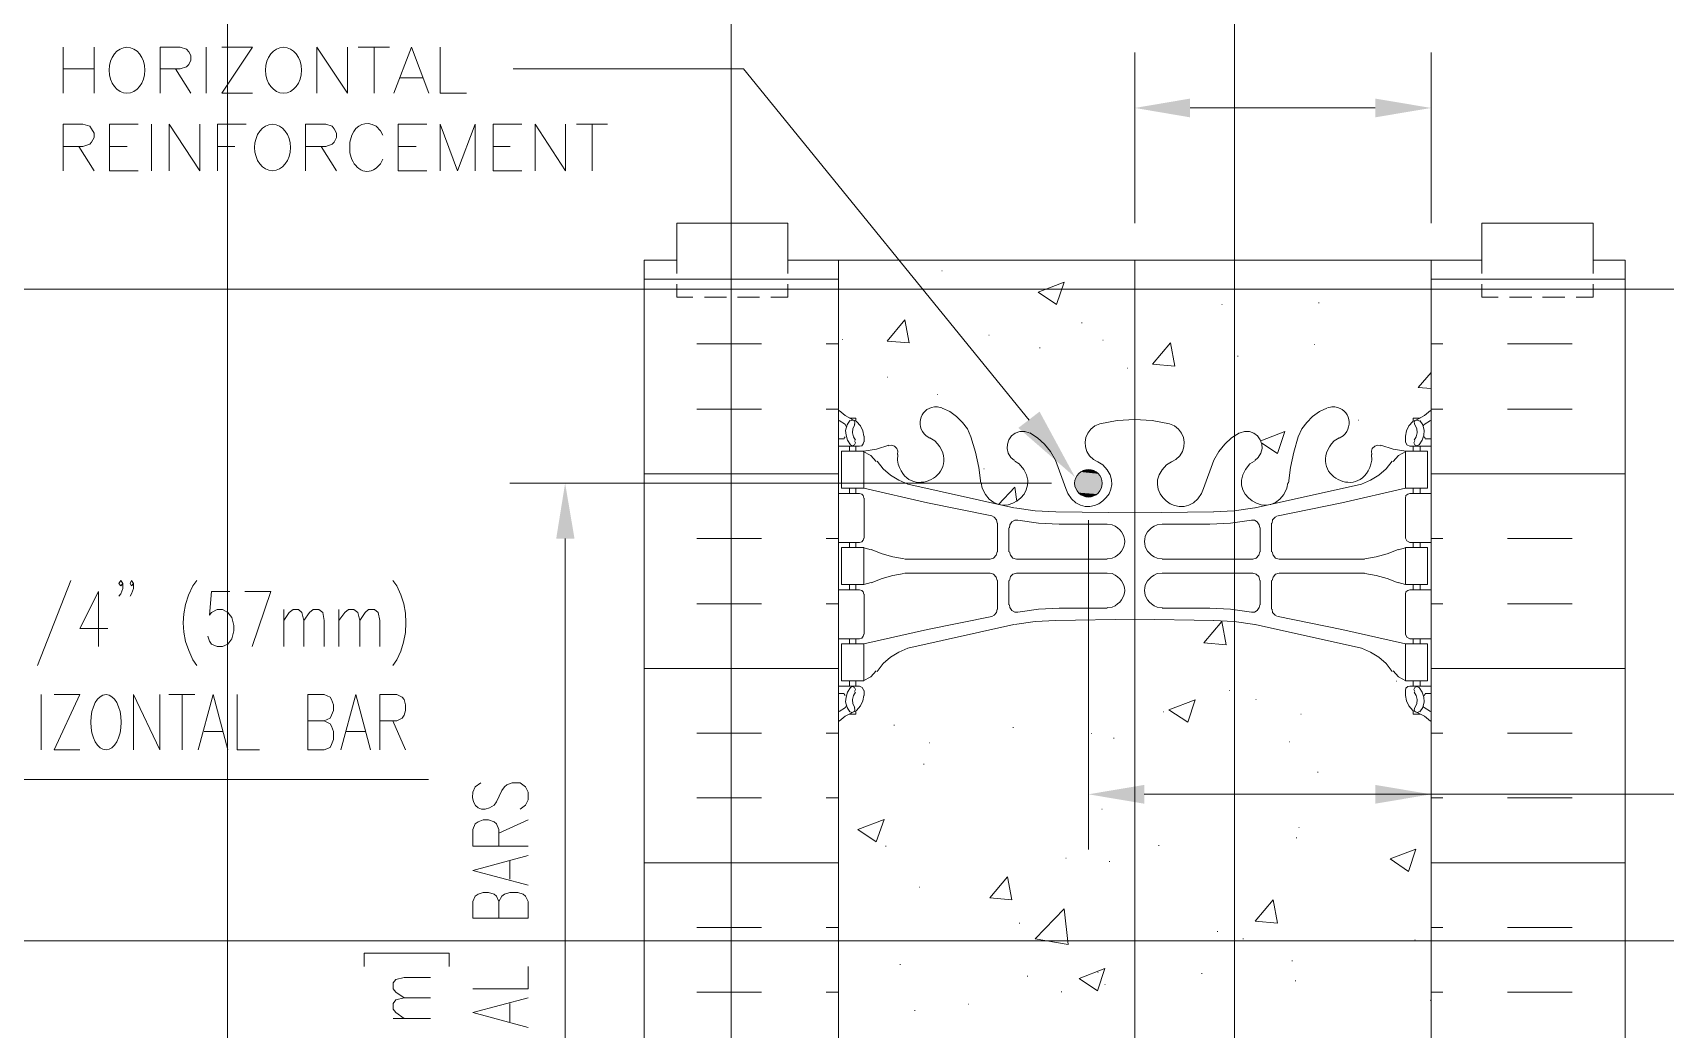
# Model space of a CAD drawing. Header units: millimetres. Extents: x 0 to 216, y 0 to 279.
# Drawn here: x 99.6 to 169.6, y 191.8 to 234.5 of the extents above; entities that cross this region are included whole.
import ezdxf

# ---------------------------------------------------------------- set-up
doc = ezdxf.new("R2010")
doc.units = ezdxf.units.MM
doc.layers.add('C00-00-00', color=7, linetype='Continuous')
doc.layers.add('C65-65-65', color=7, linetype='Continuous', true_color=0x656565)

msp = doc.modelspace()

# ---------------------------------------------------------------- hatches: boundary and pattern name
at = {"layer": 'C00-00-00'}
h = msp.add_hatch(color=256, dxfattribs=at)
h.dxf.hatch_style = 2
h.paths.add_polyline_path([(149.225, 231.690333), (149.225, 230.886), (146.854333, 231.288167)])
h = msp.add_hatch(color=256, dxfattribs=at)
h.dxf.hatch_style = 2
h.paths.add_polyline_path([(157.1625, 231.690333), (157.1625, 230.886), (159.554333, 231.288167)])
h = msp.add_hatch(color=256, dxfattribs=at)
h.dxf.hatch_style = 2
h.paths.add_polyline_path([(144.293167, 215.4555), (141.859, 217.572167), (142.769167, 218.270667)])
h = msp.add_hatch(color=256, dxfattribs=at)
h.dxf.hatch_style = 2
h.paths.add_polyline_path([(144.420167, 215.603667), (145.372667, 215.519), (144.356667, 215.519)])
h = msp.add_hatch(color=256, dxfattribs=at)
h.dxf.hatch_style = 2
h.paths.add_polyline_path([(144.504833, 215.688333), (145.309167, 215.603667), (144.420167, 215.603667)])
h = msp.add_hatch(color=256, dxfattribs=at)
h.dxf.hatch_style = 2
h.paths.add_polyline_path([(144.420167, 215.603667), (145.309167, 215.603667), (145.372667, 215.519)])
h = msp.add_hatch(color=256, dxfattribs=at)
h.dxf.hatch_style = 2
h.paths.add_polyline_path([(144.5895, 215.730667), (145.2245, 215.688333), (144.504833, 215.688333)])
h = msp.add_hatch(color=256, dxfattribs=at)
h.dxf.hatch_style = 2
h.paths.add_polyline_path([(144.504833, 215.688333), (145.2245, 215.688333), (145.309167, 215.603667)])
h = msp.add_hatch(color=256, dxfattribs=at)
h.dxf.hatch_style = 2
h.paths.add_polyline_path([(144.695333, 215.773), (145.139833, 215.730667), (144.5895, 215.730667)])
h = msp.add_hatch(color=256, dxfattribs=at)
h.dxf.hatch_style = 2
h.paths.add_polyline_path([(144.5895, 215.730667), (145.139833, 215.730667), (145.2245, 215.688333)])
h = msp.add_hatch(color=256, dxfattribs=at)
h.dxf.hatch_style = 2
h.paths.add_polyline_path([(144.801167, 215.794167), (145.034, 215.773), (144.695333, 215.773)])
h = msp.add_hatch(color=256, dxfattribs=at)
h.dxf.hatch_style = 2
h.paths.add_polyline_path([(144.695333, 215.773), (145.034, 215.773), (145.139833, 215.730667)])
h = msp.add_hatch(color=256, dxfattribs=at)
h.dxf.hatch_style = 2
h.paths.add_polyline_path([(144.801167, 215.794167), (144.928167, 215.794167), (145.034, 215.773)])
h = msp.add_hatch(color=256, dxfattribs=at)
h.dxf.hatch_style = 2
h.paths.add_polyline_path([(122.047, 212.830833), (122.830167, 212.830833), (122.428, 215.2015)])
h = msp.add_hatch(color=256, dxfattribs=at)
h.dxf.hatch_style = 2
h.paths.add_polyline_path([(144.314333, 215.413167), (145.457333, 215.307333), (144.272, 215.307333)])
h = msp.add_hatch(color=256, dxfattribs=at)
h.dxf.hatch_style = 2
h.paths.add_polyline_path([(144.272, 215.307333), (145.457333, 215.2015), (144.272, 215.2015)])
h = msp.add_hatch(color=256, dxfattribs=at)
h.dxf.hatch_style = 2
h.paths.add_polyline_path([(144.272, 215.307333), (145.457333, 215.307333), (145.457333, 215.2015)])
h = msp.add_hatch(color=256, dxfattribs=at)
h.dxf.hatch_style = 2
h.paths.add_polyline_path([(144.272, 215.2015), (145.457333, 215.095667), (144.272, 215.095667)])
h = msp.add_hatch(color=256, dxfattribs=at)
h.dxf.hatch_style = 2
h.paths.add_polyline_path([(144.272, 215.2015), (145.457333, 215.2015), (145.457333, 215.095667)])
h = msp.add_hatch(color=256, dxfattribs=at)
h.dxf.hatch_style = 2
h.paths.add_polyline_path([(144.272, 215.095667), (145.415, 214.989833), (144.314333, 214.989833)])
h = msp.add_hatch(color=256, dxfattribs=at)
h.dxf.hatch_style = 2
h.paths.add_polyline_path([(144.272, 215.095667), (145.457333, 215.095667), (145.415, 214.989833)])
h = msp.add_hatch(color=256, dxfattribs=at)
h.dxf.hatch_style = 2
h.paths.add_polyline_path([(144.356667, 215.519), (145.415, 215.413167), (144.314333, 215.413167)])
h = msp.add_hatch(color=256, dxfattribs=at)
h.dxf.hatch_style = 2
h.paths.add_polyline_path([(144.314333, 215.413167), (145.415, 215.413167), (145.457333, 215.307333)])
h = msp.add_hatch(color=256, dxfattribs=at)
h.dxf.hatch_style = 2
h.paths.add_polyline_path([(144.314333, 214.989833), (145.372667, 214.884), (144.356667, 214.884)])
h = msp.add_hatch(color=256, dxfattribs=at)
h.dxf.hatch_style = 2
h.paths.add_polyline_path([(144.314333, 214.989833), (145.415, 214.989833), (145.372667, 214.884)])
h = msp.add_hatch(color=256, dxfattribs=at)
h.dxf.hatch_style = 2
h.paths.add_polyline_path([(144.356667, 215.519), (145.372667, 215.519), (145.415, 215.413167)])
h = msp.add_hatch(color=256, dxfattribs=at)
h.dxf.hatch_style = 2
h.paths.add_polyline_path([(144.356667, 214.884), (145.309167, 214.799333), (144.420167, 214.799333)])
h = msp.add_hatch(color=256, dxfattribs=at)
h.dxf.hatch_style = 2
h.paths.add_polyline_path([(144.356667, 214.884), (145.372667, 214.884), (145.309167, 214.799333)])
h = msp.add_hatch(color=256, dxfattribs=at)
h.dxf.hatch_style = 2
h.paths.add_polyline_path([(144.420167, 214.799333), (145.2245, 214.735833), (144.504833, 214.735833)])
h = msp.add_hatch(color=256, dxfattribs=at)
h.dxf.hatch_style = 2
h.paths.add_polyline_path([(144.420167, 214.799333), (145.309167, 214.799333), (145.2245, 214.735833)])
h = msp.add_hatch(color=256, dxfattribs=at)
h.dxf.hatch_style = 2
h.paths.add_polyline_path([(144.504833, 214.735833), (145.139833, 214.672333), (144.5895, 214.672333)])
h = msp.add_hatch(color=256, dxfattribs=at)
h.dxf.hatch_style = 2
h.paths.add_polyline_path([(144.504833, 214.735833), (145.2245, 214.735833), (145.139833, 214.672333)])
h = msp.add_hatch(color=256, dxfattribs=at)
h.dxf.hatch_style = 2
h.paths.add_polyline_path([(144.5895, 214.672333), (145.034, 214.63), (144.695333, 214.63)])
h = msp.add_hatch(color=256, dxfattribs=at)
h.dxf.hatch_style = 2
h.paths.add_polyline_path([(144.5895, 214.672333), (145.139833, 214.672333), (145.034, 214.63)])
h = msp.add_hatch(color=256, dxfattribs=at)
h.dxf.hatch_style = 2
h.paths.add_polyline_path([(144.695333, 214.63), (144.928167, 214.608833), (144.801167, 214.608833)])
h = msp.add_hatch(color=256, dxfattribs=at)
h.dxf.hatch_style = 2
h.paths.add_polyline_path([(144.695333, 214.63), (145.034, 214.63), (144.928167, 214.608833)])
h = msp.add_hatch(color=256, dxfattribs=at)
h.dxf.hatch_style = 2
h.paths.add_polyline_path([(147.2565, 202.268667), (147.2565, 201.464333), (144.864667, 201.8665)])
h = msp.add_hatch(color=256, dxfattribs=at)
h.dxf.hatch_style = 2
h.paths.add_polyline_path([(157.1625, 202.268667), (157.1625, 201.464333), (159.554333, 201.8665)])

# ---------------------------------------------------------------- linework, layer by layer
at = {"layer": 'C00-00-00', "lineweight": 0}
for points in [[(107.95, 0), (107.95, 279.4)], [(129.54, 0), (129.54, 279.4)], [(151.13, 0), (151.13, 279.4)], [(100.9015, 233.891667), (100.9015, 231.923167)], [(102.235, 233.891667), (102.235, 231.923167)], [(105.071333, 231.923167), (105.071333, 233.891667), (105.918, 233.891667), (106.193167, 233.807), (106.299, 233.701167), (106.383667, 233.531833), (106.383667, 233.341333), (106.299, 233.150833), (106.193167, 233.045), (105.918, 232.960333), (105.071333, 232.960333)], [(107.039833, 233.891667), (107.039833, 231.923167)], [(107.717167, 231.923167), (109.0295, 233.891667), (107.717167, 233.891667)], [(111.781167, 231.923167), (111.781167, 233.891667), (113.0935, 231.923167), (113.0935, 233.891667)], [(113.559167, 233.891667), (114.892667, 233.891667)], [(114.2365, 233.891667), (114.2365, 231.923167)], [(115.083167, 231.923167), (115.845167, 233.891667), (116.586, 231.923167)], [(117.072833, 233.891667), (117.072833, 231.923167), (118.194667, 231.923167)], [(146.854333, 226.356333), (146.854333, 233.658833)], [(159.554333, 226.356333), (159.554333, 233.658833)], [(100.9015, 232.960333), (102.235, 232.960333)], [(105.7275, 232.960333), (106.383667, 231.923167)], [(115.358333, 232.579333), (116.310833, 232.579333)], [(130.069167, 232.960333), (120.2055, 232.960333)], [(142.324667, 217.910833), (130.069167, 232.960333)], [(107.717167, 231.923167), (109.0295, 231.923167)], [(149.225, 231.288167), (157.1625, 231.288167)], [(100.9015, 228.6), (100.9015, 230.589667), (101.748167, 230.589667), (102.0445, 230.505), (102.129167, 230.399167), (102.235, 230.208667), (102.235, 230.018167), (102.129167, 229.827667), (102.0445, 229.743), (101.748167, 229.637167), (100.9015, 229.637167)], [(102.891167, 228.6), (102.891167, 230.589667), (104.118833, 230.589667)], [(104.690333, 230.589667), (104.690333, 228.6)], [(105.452333, 228.6), (105.452333, 230.589667), (106.764667, 228.6), (106.764667, 230.589667)], [(107.526667, 228.6), (107.526667, 230.589667), (108.754333, 230.589667)], [(111.294333, 228.6), (111.294333, 230.589667), (112.162167, 230.589667), (112.437333, 230.505), (112.522, 230.399167), (112.627833, 230.208667), (112.627833, 230.018167), (112.522, 229.827667), (112.437333, 229.743), (112.162167, 229.637167), (111.294333, 229.637167)], [(114.6175, 230.124), (114.511667, 230.3145), (114.321167, 230.505), (114.157518, 230.579077), (113.99907, 230.615083), (113.848079, 230.614668), (113.706804, 230.57948), (113.577501, 230.51117), (113.462428, 230.411387), (113.363842, 230.281781), (113.284, 230.124), (113.199333, 229.827667), (113.199333, 229.362), (113.221056, 229.263761), (113.251386, 229.166684), (113.289863, 229.072156), (113.336024, 228.981562), (113.389407, 228.896289), (113.449551, 228.817723), (113.515993, 228.747249), (113.588271, 228.686254), (113.665923, 228.636123), (113.748488, 228.598243), (113.835504, 228.573999), (113.926508, 228.564777), (114.021038, 228.571964), (114.118632, 228.596945), (114.218829, 228.641106), (114.321167, 228.705833), (114.511667, 228.896333), (114.6175, 229.086833)], [(115.273667, 228.6), (115.273667, 230.589667), (116.501333, 230.589667)], [(117.072833, 228.6), (117.072833, 230.589667), (117.813667, 228.6), (118.575667, 230.589667), (118.575667, 228.6)], [(119.337667, 228.6), (119.337667, 230.589667), (120.565333, 230.589667)], [(121.136833, 228.6), (121.136833, 230.589667), (122.449167, 228.6), (122.449167, 230.589667)], [(122.914833, 230.589667), (124.248333, 230.589667)], [(123.592167, 230.589667), (123.592167, 228.6)], [(101.578833, 229.637167), (102.235, 228.6)], [(102.891167, 229.637167), (103.653167, 229.637167)], [(107.526667, 229.637167), (108.2675, 229.637167)], [(111.971667, 229.637167), (112.627833, 228.6)], [(115.273667, 229.637167), (116.035667, 229.637167)], [(119.337667, 229.637167), (120.0785, 229.637167)], [(102.891167, 228.6), (104.118833, 228.6)], [(115.273667, 228.6), (116.501333, 228.6)], [(119.337667, 228.6), (120.565333, 228.6)], [(125.814667, 167.618833), (125.814667, 224.768833), (127.211667, 224.768833), (127.211667, 226.356333), (131.974167, 226.356333), (131.974167, 224.768833), (134.154333, 224.768833)], [(167.872833, 167.618833), (167.872833, 224.768833), (166.497, 224.768833), (166.497, 226.356333), (161.7345, 226.356333), (161.7345, 224.768833), (159.554333, 224.768833)], [(127.211667, 224.768833), (127.211667, 224.197333)], [(131.974167, 224.197333), (131.974167, 224.768833)], [(134.154333, 224.768833), (134.154333, 167.618833)], [(146.854333, 224.768833), (146.854333, 110.532333)], [(159.554333, 167.618833), (159.554333, 224.768833)], [(161.7345, 224.197333), (161.7345, 224.768833)], [(166.497, 224.768833), (166.497, 224.197333)], [(215.9, 223.52), (0, 223.52)], [(127.211667, 223.731667), (127.211667, 223.181333), (127.910167, 223.181333)], [(131.2545, 223.181333), (131.974167, 223.181333), (131.974167, 223.731667)], [(162.433, 223.181333), (161.7345, 223.181333), (161.7345, 223.731667)], [(166.497, 223.731667), (166.497, 223.181333), (165.777333, 223.181333)], [(128.397, 223.181333), (129.3495, 223.181333)], [(129.815167, 223.181333), (130.767667, 223.181333)], [(163.872333, 223.181333), (162.919833, 223.181333)], [(165.2905, 223.181333), (164.338, 223.181333)], [(138.578167, 218.44), (138.387667, 218.482333), (138.25947, 218.475072), (138.142038, 218.450565), (138.035857, 218.410486), (137.941414, 218.356507), (137.859195, 218.290302), (137.789688, 218.213544), (137.733378, 218.127904), (137.690754, 218.035055), (137.662302, 217.936671), (137.648508, 217.834425), (137.649859, 217.729988), (137.666842, 217.625034), (137.699945, 217.521235), (137.749653, 217.420265), (137.816453, 217.323796), (137.900833, 217.2335), (138.070167, 217.127667)], [(139.827, 217.191167), (139.678833, 217.529833), (139.467167, 217.805), (139.213167, 218.059), (138.916833, 218.270667), (138.599333, 218.418833)], [(155.088167, 218.418833), (154.770667, 218.270667), (154.474333, 218.059), (154.220333, 217.805), (154.008667, 217.529833), (153.8605, 217.191167)], [(155.617333, 217.127667), (155.786667, 217.2335), (155.871047, 217.323796), (155.937847, 217.420265), (155.987555, 217.521235), (156.020658, 217.625034), (156.037641, 217.729988), (156.038992, 217.834425), (156.025198, 217.936671), (155.996746, 218.035055), (155.954122, 218.127904), (155.897812, 218.213544), (155.828305, 218.290302), (155.746086, 218.356507), (155.651643, 218.410486), (155.545462, 218.450565), (155.42803, 218.475072), (155.299833, 218.482333), (155.109333, 218.44)], [(134.1755, 218.313), (134.4295, 218.101333), (134.725833, 217.953167)], [(134.1755, 217.889667), (134.450667, 217.720333)], [(134.471833, 217.635667), (134.4295, 217.720333)], [(134.641167, 217.889667), (134.514167, 217.699167), (134.450667, 217.466333), (134.471833, 217.254667), (134.535333, 217.043), (134.662333, 216.8525)], [(134.62, 217.9955), (134.895167, 217.9955), (134.895167, 217.8685)], [(134.831667, 217.699167), (134.852833, 217.805), (134.8105, 217.889667), (134.725833, 217.910833), (134.62, 217.8685)], [(135.233833, 217.212333), (135.1915, 217.445167), (135.085667, 217.656833), (134.916333, 217.847333), (134.704667, 217.953167)], [(134.852833, 217.699167), (134.768167, 217.551), (134.747, 217.3605), (134.789333, 217.191167), (134.874, 217.043)], [(145.3515, 217.7415), (145.139833, 217.656833), (144.965903, 217.519761), (144.837018, 217.352414), (144.754368, 217.163809), (144.719146, 216.962964), (144.73254, 216.758893), (144.795743, 216.560615), (144.909943, 216.377145), (145.076333, 216.2175), (145.266833, 216.111667)], [(146.854333, 217.932), (146.092333, 217.889667), (145.3515, 217.7415)], [(148.420667, 216.111667), (148.611167, 216.2175), (148.777557, 216.377145), (148.891757, 216.560615), (148.95496, 216.758893), (148.968354, 216.962964), (148.933132, 217.163809), (148.850482, 217.352414), (148.721597, 217.519761), (148.547667, 217.656833), (148.336, 217.7415), (147.595167, 217.889667), (146.833167, 217.932)], [(158.982833, 217.953167), (158.771167, 217.847333), (158.601833, 217.656833), (158.496, 217.445167), (158.453667, 217.212333)], [(159.088667, 217.9955), (158.792333, 217.9955), (158.792333, 217.8685)], [(159.0675, 217.8685), (158.961667, 217.910833), (158.877, 217.889667), (158.834667, 217.805), (158.855833, 217.699167)], [(158.834667, 217.043), (158.919333, 217.191167), (158.961667, 217.3605), (158.9405, 217.551), (158.855833, 217.699167)], [(158.982833, 217.953167), (159.279167, 218.101333), (159.533167, 218.313)], [(159.046333, 216.8525), (159.173333, 217.043), (159.236833, 217.254667), (159.258, 217.466333), (159.1945, 217.699167), (159.0675, 217.889667)], [(159.258, 217.720333), (159.215667, 217.635667)], [(159.258, 217.720333), (159.533167, 217.889667)], [(134.154333, 217.1065), (134.387167, 217.1065)], [(134.387167, 217.127667), (134.4295, 217.191167)], [(134.662333, 216.8525), (134.747, 216.810167), (134.831667, 216.8525), (134.874, 216.937167), (134.831667, 217.021833)], [(135.255, 217.212333), (135.255, 216.9795)], [(136.694333, 216.429167), (136.673167, 216.196333), (136.713706, 216.025039), (136.766174, 215.87238), (136.829442, 215.737765), (136.902379, 215.620602), (136.983854, 215.520299), (137.072739, 215.436263), (137.167903, 215.367902), (137.268215, 215.314626), (137.372545, 215.275841), (137.479763, 215.250956), (137.58874, 215.239378), (137.698344, 215.240516), (137.807447, 215.253777), (137.914916, 215.27857), (138.019623, 215.314302), (138.120437, 215.360382), (138.216229, 215.416218), (138.305867, 215.481217), (138.388222, 215.554787), (138.462163, 215.636337), (138.526561, 215.725274), (138.580285, 215.821006), (138.622206, 215.922942), (138.651192, 216.030489), (138.666113, 216.143056), (138.665841, 216.26005), (138.649244, 216.380879), (138.615192, 216.504951), (138.562555, 216.631675), (138.490203, 216.760458), (138.397006, 216.890708), (138.281833, 217.021833), (138.070167, 217.148833)], [(140.250333, 215.2015), (140.165667, 215.878833), (140.0175, 216.535), (139.827, 217.191167)], [(142.324667, 217.3605), (142.134167, 217.424), (141.916301, 217.417917), (141.726196, 217.347883), (141.570511, 217.22671), (141.455907, 217.067209), (141.389044, 216.882193), (141.376582, 216.684473), (141.42518, 216.48686), (141.5415, 216.302167), (141.689667, 216.175167)], [(143.4465, 216.196333), (143.234833, 216.556167), (142.980833, 216.873667), (142.6845, 217.148833), (142.345833, 217.3605)], [(151.341667, 217.3605), (151.003, 217.148833), (150.706667, 216.873667), (150.452667, 216.556167), (150.241, 216.196333)], [(151.997833, 216.175167), (152.146, 216.302167), (152.26232, 216.48686), (152.310918, 216.684473), (152.298456, 216.882193), (152.231593, 217.067209), (152.116989, 217.22671), (151.961304, 217.347883), (151.771199, 217.417917), (151.553333, 217.424), (151.362833, 217.3605)], [(153.8605, 217.191167), (153.67, 216.535), (153.521833, 215.878833), (153.437167, 215.2015)], [(155.617333, 217.148833), (155.405667, 217.021833), (155.290494, 216.890708), (155.197297, 216.760458), (155.124945, 216.631675), (155.072308, 216.504951), (155.038256, 216.380879), (155.021659, 216.26005), (155.021387, 216.143056), (155.036308, 216.030489), (155.065294, 215.922942), (155.107215, 215.821006), (155.160939, 215.725274), (155.225337, 215.636337), (155.299278, 215.554787), (155.381633, 215.481217), (155.471271, 215.416218), (155.567063, 215.360382), (155.667877, 215.314302), (155.772584, 215.27857), (155.880053, 215.253777), (155.989156, 215.240516), (156.09876, 215.239378), (156.207737, 215.250956), (156.314955, 215.275841), (156.419285, 215.314626), (156.519597, 215.367902), (156.614761, 215.436263), (156.703646, 215.520299), (156.785121, 215.620602), (156.858058, 215.737765), (156.921326, 215.87238), (156.973794, 216.025039), (157.014333, 216.196333), (156.993167, 216.429167)], [(158.453667, 217.212333), (158.453667, 216.9795)], [(158.855833, 217.021833), (158.8135, 216.937167), (158.855833, 216.8525), (158.9405, 216.810167), (159.025167, 216.8525)], [(159.258, 217.191167), (159.300333, 217.127667)], [(159.554333, 217.1065), (159.300333, 217.1065)], [(134.154333, 216.789), (135.043333, 216.789)], [(134.62, 216.789), (134.62, 216.577333)], [(134.895167, 216.789), (134.895167, 216.577333)], [(135.043333, 216.789), (135.149167, 216.810167), (135.212667, 216.894833), (135.233833, 216.9795)], [(135.763, 216.132833), (135.530167, 216.386833), (135.212667, 216.556167)], [(135.233833, 216.577333), (135.784167, 216.662), (136.313333, 216.831333)], [(136.673167, 216.429167), (136.694333, 216.577333), (136.652, 216.683167), (136.546167, 216.789), (136.419167, 216.831333), (136.292167, 216.810167)], [(157.395333, 216.810167), (157.268333, 216.831333), (157.141333, 216.789), (157.0355, 216.683167), (156.993167, 216.577333), (157.014333, 216.429167)], [(157.395333, 216.831333), (157.9245, 216.662), (158.474833, 216.577333)], [(158.474833, 216.556167), (158.157333, 216.386833), (157.9245, 216.132833)], [(158.453667, 216.9795), (158.517167, 216.8525), (158.644167, 216.789)], [(159.554333, 216.789), (158.644167, 216.789)], [(158.792333, 216.789), (158.792333, 216.577333)], [(159.088667, 216.789), (159.088667, 216.577333)], [(135.805333, 216.154), (136.059333, 215.815333), (136.376833, 215.540167), (136.736667, 215.3285), (137.117667, 215.159167)], [(140.2715, 215.222667), (140.313833, 214.989833), (140.450189, 214.721239), (140.615148, 214.519245), (140.80152, 214.379107), (141.002114, 214.296079), (141.20974, 214.265416), (141.417208, 214.282373), (141.617327, 214.342203), (141.802908, 214.440161), (141.96676, 214.571503), (142.101693, 214.731482), (142.200517, 214.915353), (142.25604, 215.118371), (142.261074, 215.33579), (142.208428, 215.562865), (142.090911, 215.79485), (141.901333, 216.027), (141.710833, 216.154)], [(143.891, 214.968667), (143.4465, 216.196333)], [(143.891, 214.968667), (143.975667, 214.757), (144.140163, 214.526818), (144.323726, 214.361258), (144.520254, 214.255241), (144.723644, 214.20369), (144.927795, 214.201525), (145.126604, 214.243667), (145.313971, 214.325038), (145.483792, 214.440558), (145.629966, 214.58515), (145.746391, 214.753734), (145.826965, 214.941232), (145.865585, 215.142564), (145.856151, 215.352653), (145.79256, 215.566418), (145.668711, 215.778783), (145.4785, 215.984667), (145.266833, 216.111667)], [(148.420667, 216.111667), (148.209, 215.984667), (148.018789, 215.778783), (147.89494, 215.566418), (147.831349, 215.352653), (147.821915, 215.142564), (147.860535, 214.941232), (147.941109, 214.753734), (148.057534, 214.58515), (148.203708, 214.440558), (148.373529, 214.325038), (148.560896, 214.243667), (148.759705, 214.201525), (148.963856, 214.20369), (149.167246, 214.255241), (149.363774, 214.361258), (149.547337, 214.526818), (149.711833, 214.757), (149.7965, 214.968667)], [(149.7965, 214.968667), (150.241, 216.196333)], [(151.976667, 216.154), (151.786167, 216.027), (151.596589, 215.79485), (151.479072, 215.562865), (151.426426, 215.33579), (151.43146, 215.118371), (151.486983, 214.915353), (151.585807, 214.731482), (151.72074, 214.571503), (151.884592, 214.440161), (152.070173, 214.342203), (152.270292, 214.282373), (152.47776, 214.265416), (152.685386, 214.296079), (152.88598, 214.379107), (153.072352, 214.519245), (153.237311, 214.721239), (153.373667, 214.989833), (153.416, 215.222667)], [(156.569833, 215.159167), (156.950833, 215.3285), (157.310667, 215.540167), (157.628167, 215.815333), (157.882167, 216.154)], [(143.277167, 215.2015), (120.057333, 215.2015)], [(134.62, 214.989833), (134.62, 214.757)], [(134.895167, 214.989833), (134.895167, 214.757)], [(135.233833, 214.989833), (137.964333, 214.354833), (140.716, 213.8045)], [(137.117667, 215.159167), (141.6685, 214.143167)], [(156.569833, 215.159167), (152.019, 214.143167)], [(152.992667, 213.8045), (155.723167, 214.354833), (158.453667, 214.989833)], [(158.792333, 214.989833), (158.792333, 214.757)], [(159.088667, 214.989833), (159.088667, 214.757)], [(134.154333, 214.757), (135.043333, 214.757)], [(135.233833, 214.5665), (135.212667, 214.672333), (135.149167, 214.735833), (135.043333, 214.757)], [(135.255, 214.5665), (135.255, 212.852)], [(158.644167, 214.757), (158.5595, 214.735833), (158.474833, 214.672333), (158.453667, 214.5665)], [(158.453667, 214.5665), (158.453667, 212.852)], [(159.554333, 214.757), (158.644167, 214.757)], [(140.948833, 213.487), (140.927667, 213.635167), (140.821833, 213.741), (140.716, 213.8045)], [(141.837833, 213.614), (141.710833, 213.614), (141.583833, 213.5505), (141.499167, 213.4235), (141.478, 213.2965)], [(141.689667, 214.143167), (142.578667, 214.016167), (143.467667, 213.973833)], [(141.837833, 213.614), (142.726833, 213.487), (143.615833, 213.444667)], [(143.467667, 213.973833), (146.854333, 213.9315)], [(144.864667, 213.614), (144.864667, 199.495833)], [(150.241, 213.973833), (146.854333, 213.9315)], [(150.071667, 213.444667), (150.960667, 213.487), (151.849667, 213.614)], [(150.219833, 213.973833), (151.108833, 214.016167), (151.997833, 214.143167)], [(152.2095, 213.2965), (152.188333, 213.4235), (152.103667, 213.5505), (151.976667, 213.614), (151.849667, 213.614)], [(152.9715, 213.8045), (152.865667, 213.741), (152.759833, 213.635167), (152.738667, 213.487)], [(122.428, 212.830833), (122.428, 160.443333)], [(135.043333, 212.6615), (135.149167, 212.682667), (135.212667, 212.767333), (135.233833, 212.852)], [(140.97, 213.487), (140.97, 212.259333)], [(141.456833, 213.2965), (141.456833, 212.259333)], [(143.615833, 213.444667), (145.669, 213.444667)], [(145.669, 211.963), (145.880667, 211.984167), (146.007295, 212.047917), (146.117039, 212.122151), (146.209899, 212.20537), (146.285876, 212.296077), (146.344969, 212.392775), (146.387178, 212.493965), (146.412504, 212.59815), (146.420946, 212.703833), (146.412504, 212.809516), (146.387178, 212.913702), (146.344969, 213.014892), (146.285876, 213.111589), (146.209899, 213.202296), (146.117039, 213.285516), (146.007295, 213.359749), (145.880667, 213.4235), (145.669, 213.444667)], [(148.0185, 213.444667), (147.806833, 213.4235), (147.680205, 213.359749), (147.570461, 213.285516), (147.477601, 213.202296), (147.401624, 213.111589), (147.342531, 213.014892), (147.300322, 212.913702), (147.274996, 212.809516), (147.266554, 212.703833), (147.274996, 212.59815), (147.300322, 212.493965), (147.342531, 212.392775), (147.401624, 212.296077), (147.477601, 212.20537), (147.570461, 212.122151), (147.680205, 212.047917), (147.806833, 211.984167), (148.0185, 211.963)], [(150.071667, 213.444667), (148.0185, 213.444667)], [(152.230667, 213.2965), (152.230667, 212.259333)], [(152.7175, 213.487), (152.7175, 212.259333)], [(158.453667, 212.852), (158.517167, 212.725), (158.644167, 212.6615)], [(134.154333, 212.6615), (135.043333, 212.6615)], [(135.233833, 211.6455), (135.233833, 212.449833), (134.281333, 212.449833), (134.281333, 211.6455)], [(134.62, 212.6615), (134.62, 212.449833)], [(134.895167, 212.6615), (134.895167, 212.449833)], [(135.551333, 212.344), (135.233833, 212.428667)], [(135.551333, 212.365167), (136.017, 212.174667), (136.482667, 212.047667), (136.9695, 211.963)], [(140.6525, 211.941833), (140.800667, 211.984167), (140.9065, 212.111167), (140.948833, 212.259333)], [(141.478, 212.259333), (141.520333, 212.111167), (141.626167, 211.984167), (141.774333, 211.941833)], [(151.913167, 211.941833), (152.061333, 211.984167), (152.167167, 212.111167), (152.2095, 212.259333)], [(152.738667, 212.259333), (152.781, 212.111167), (152.886833, 211.984167), (153.035, 211.941833)], [(156.718, 211.963), (157.204833, 212.047667), (157.6705, 212.174667), (158.136167, 212.365167)], [(158.453667, 212.428667), (158.136167, 212.344)], [(158.453667, 211.6455), (158.453667, 212.449833), (159.406167, 212.449833), (159.406167, 211.6455)], [(159.554333, 212.6615), (158.644167, 212.6615)], [(158.792333, 212.6615), (158.792333, 212.449833)], [(159.088667, 212.6615), (159.088667, 212.449833)], [(135.233833, 211.6455), (135.233833, 210.862333), (134.281333, 210.862333), (134.281333, 211.6455)], [(136.990667, 211.941833), (140.6525, 211.941833)], [(141.774333, 211.941833), (145.669, 211.941833)], [(151.913167, 211.941833), (148.0185, 211.941833)], [(156.696833, 211.941833), (153.035, 211.941833)], [(158.453667, 211.6455), (158.453667, 210.862333), (159.406167, 210.862333), (159.406167, 211.6455)], [(101.240167, 211.031667), (99.800833, 207.391)], [(103.462667, 210.904667), (103.378, 210.798833), (103.293333, 210.904667), (103.378, 211.031667), (103.462667, 210.904667), (103.462667, 210.693), (103.378, 210.460167), (103.293333, 210.354333)], [(103.928333, 210.904667), (103.843667, 210.798833), (103.780167, 210.904667), (103.843667, 211.031667), (103.928333, 210.904667), (103.928333, 210.693), (103.843667, 210.460167), (103.780167, 210.354333)], [(106.637667, 211.031667), (106.468333, 210.798833), (106.285773, 210.398182), (106.156142, 210.000867), (106.079055, 209.605759), (106.054128, 209.21173), (106.080977, 208.817652), (106.159217, 208.422395), (106.288464, 208.024832), (106.468333, 207.623833), (106.637667, 207.391)], [(115.040833, 211.031667), (115.210167, 210.798833), (115.384552, 210.423981), (115.508418, 210.030384), (115.582113, 209.624269), (115.605983, 209.211862), (115.580377, 208.799389), (115.50564, 208.393076), (115.382121, 207.999149), (115.210167, 207.623833), (115.040833, 207.391)], [(134.62, 210.6295), (134.62, 210.862333)], [(134.895167, 210.6295), (134.895167, 210.862333)], [(135.233833, 210.862333), (135.551333, 210.947)], [(136.9695, 211.328), (136.482667, 211.243333), (136.017, 211.116333), (135.551333, 210.925833)], [(136.990667, 211.349167), (140.6525, 211.349167)], [(140.948833, 211.031667), (140.9065, 211.179833), (140.800667, 211.306833), (140.6525, 211.349167)], [(140.97, 209.804), (140.97, 211.031667)], [(141.456833, 209.9945), (141.456833, 211.031667)], [(141.774333, 211.349167), (141.626167, 211.306833), (141.520333, 211.201), (141.478, 211.031667)], [(141.774333, 211.349167), (145.669, 211.349167)], [(145.669, 209.8675), (145.880667, 209.888667), (146.007295, 209.952417), (146.117039, 210.026651), (146.209899, 210.10987), (146.285876, 210.200577), (146.344969, 210.297275), (146.387178, 210.398465), (146.412504, 210.50265), (146.420946, 210.608333), (146.412504, 210.714016), (146.387178, 210.818202), (146.344969, 210.919392), (146.285876, 211.016089), (146.209899, 211.106796), (146.117039, 211.190016), (146.007295, 211.264249), (145.880667, 211.328), (145.669, 211.349167)], [(148.0185, 211.349167), (147.806833, 211.328), (147.680205, 211.264249), (147.570461, 211.190016), (147.477601, 211.106796), (147.401624, 211.016089), (147.342531, 210.919392), (147.300322, 210.818202), (147.274996, 210.714016), (147.266554, 210.608333), (147.274996, 210.50265), (147.300322, 210.398465), (147.342531, 210.297275), (147.401624, 210.200577), (147.477601, 210.10987), (147.570461, 210.026651), (147.680205, 209.952417), (147.806833, 209.888667), (148.0185, 209.8675)], [(151.913167, 211.349167), (148.0185, 211.349167)], [(152.2095, 211.031667), (152.167167, 211.201), (152.061333, 211.306833), (151.913167, 211.349167)], [(152.230667, 209.9945), (152.230667, 211.031667)], [(152.7175, 209.804), (152.7175, 211.031667)], [(153.035, 211.349167), (152.886833, 211.306833), (152.781, 211.179833), (152.738667, 211.031667)], [(156.696833, 211.349167), (153.035, 211.349167)], [(158.136167, 210.925833), (157.6705, 211.116333), (157.204833, 211.243333), (156.718, 211.328)], [(158.136167, 210.947), (158.453667, 210.862333)], [(158.792333, 210.6295), (158.792333, 210.862333)], [(159.088667, 210.6295), (159.088667, 210.862333)], [(102.4255, 210.566), (101.621167, 208.9785), (102.827667, 208.9785)], [(102.4255, 210.566), (102.4255, 208.195333)], [(108.055833, 210.566), (107.272667, 210.566), (107.188, 209.55), (107.272667, 209.655833), (107.5055, 209.782833), (107.738333, 209.782833), (107.971167, 209.655833), (108.1405, 209.444167), (108.225167, 209.1055), (108.225167, 208.872667), (108.1405, 208.534), (107.971167, 208.301167), (107.738333, 208.195333), (107.5055, 208.195333), (107.272667, 208.301167), (107.188, 208.428167), (107.103333, 208.639833)], [(109.008333, 208.195333), (109.812667, 210.566), (108.690833, 210.566)], [(134.154333, 210.6295), (135.043333, 210.6295)], [(135.233833, 210.439), (135.212667, 210.544833), (135.149167, 210.608333), (135.043333, 210.6295)], [(135.255, 208.7245), (135.255, 210.439)], [(141.478, 209.9945), (141.499167, 209.8675), (141.583833, 209.7405), (141.710833, 209.677), (141.837833, 209.677)], [(151.849667, 209.677), (151.976667, 209.677), (152.103667, 209.7405), (152.188333, 209.8675), (152.2095, 209.9945)], [(158.644167, 210.6295), (158.5595, 210.608333), (158.474833, 210.544833), (158.453667, 210.439)], [(158.453667, 208.7245), (158.453667, 210.439)], [(159.554333, 210.6295), (158.644167, 210.6295)], [(110.363, 209.782833), (110.363, 208.195333)], [(110.363, 209.317167), (110.595833, 209.655833), (110.765167, 209.782833), (110.998, 209.782833), (111.146167, 209.655833), (111.230833, 209.317167), (111.230833, 208.195333)], [(111.230833, 209.317167), (111.463667, 209.655833), (111.633, 209.782833), (111.865833, 209.782833), (112.035167, 209.655833), (112.098667, 209.317167), (112.098667, 208.195333)], [(112.733667, 209.782833), (112.733667, 208.195333)], [(112.733667, 209.317167), (112.987667, 209.655833), (113.135833, 209.782833), (113.368667, 209.782833), (113.538, 209.655833), (113.622667, 209.317167), (113.622667, 208.195333)], [(113.622667, 209.317167), (113.8555, 209.655833), (114.003667, 209.782833), (114.257667, 209.782833), (114.405833, 209.655833), (114.4905, 209.317167), (114.4905, 208.195333)], [(140.716, 209.4865), (137.964333, 208.936167), (135.233833, 208.322333)], [(140.716, 209.4865), (140.821833, 209.55), (140.927667, 209.655833), (140.948833, 209.804)], [(143.467667, 209.317167), (142.578667, 209.274833), (141.689667, 209.147833)], [(143.615833, 209.846333), (142.726833, 209.804), (141.837833, 209.677)], [(143.467667, 209.317167), (146.854333, 209.380667)], [(143.615833, 209.846333), (145.669, 209.846333)], [(150.241, 209.317167), (146.854333, 209.380667)], [(150.071667, 209.846333), (148.0185, 209.846333)], [(151.849667, 209.677), (150.960667, 209.804), (150.071667, 209.846333)], [(151.997833, 209.147833), (151.108833, 209.274833), (150.219833, 209.317167)], [(152.738667, 209.804), (152.759833, 209.655833), (152.865667, 209.55), (152.9715, 209.4865)], [(158.453667, 208.322333), (155.723167, 208.936167), (152.992667, 209.4865)], [(135.043333, 208.534), (135.149167, 208.555167), (135.212667, 208.639833), (135.233833, 208.7245)], [(137.117667, 208.131833), (141.6685, 209.147833)], [(156.569833, 208.131833), (152.019, 209.147833)], [(158.453667, 208.7245), (158.517167, 208.5975), (158.644167, 208.534)], [(134.154333, 208.534), (135.043333, 208.534)], [(134.62, 208.322333), (134.62, 208.534)], [(134.895167, 208.322333), (134.895167, 208.534)], [(137.117667, 208.131833), (136.736667, 207.9625), (136.376833, 207.750833), (136.059333, 207.475667), (135.805333, 207.137)], [(157.882167, 207.137), (157.628167, 207.475667), (157.310667, 207.750833), (156.950833, 207.9625), (156.569833, 208.131833)], [(159.554333, 208.534), (158.644167, 208.534)], [(158.792333, 208.322333), (158.792333, 208.534)], [(159.088667, 208.322333), (159.088667, 208.534)], [(134.154333, 206.502), (135.043333, 206.502)], [(134.62, 206.502), (134.62, 206.734833)], [(134.895167, 206.502), (134.895167, 206.734833)], [(135.233833, 206.3115), (135.170333, 206.4385), (135.043333, 206.502)], [(135.212667, 206.734833), (135.530167, 206.904167), (135.763, 207.158167)], [(157.9245, 207.158167), (158.157333, 206.904167), (158.474833, 206.734833)], [(158.644167, 206.502), (158.5595, 206.480833), (158.474833, 206.417333), (158.453667, 206.3115)], [(159.554333, 206.502), (158.644167, 206.502)], [(158.792333, 206.502), (158.792333, 206.734833)], [(159.088667, 206.502), (159.088667, 206.734833)], [(99.970167, 206.142167), (99.970167, 203.7715)], [(100.5205, 203.7715), (101.621167, 206.142167), (100.5205, 206.142167)], [(103.928333, 203.7715), (103.928333, 206.142167), (105.050167, 203.7715), (105.050167, 206.142167)], [(105.431167, 206.142167), (106.553, 206.142167)], [(106.002667, 206.142167), (106.002667, 203.7715)], [(106.701167, 203.7715), (107.336167, 206.142167), (107.971167, 203.7715)], [(108.373333, 206.142167), (108.373333, 203.7715), (109.325833, 203.7715)], [(111.400167, 203.7715), (111.400167, 206.142167), (112.098667, 206.142167), (112.352667, 206.036333), (112.416167, 205.9305), (112.500833, 205.697667), (112.500833, 205.464833), (112.416167, 205.253167), (112.352667, 205.126167), (112.098667, 205.020333), (111.400167, 205.020333)], [(112.818333, 203.7715), (113.453333, 206.142167), (114.088333, 203.7715)], [(114.4905, 203.7715), (114.4905, 206.142167), (115.210167, 206.142167), (115.443, 206.036333), (115.527667, 205.9305), (115.591167, 205.697667), (115.591167, 205.464833), (115.527667, 205.253167), (115.443, 205.126167), (115.210167, 205.020333), (114.4905, 205.020333)], [(134.154333, 206.1845), (134.387167, 206.1845)], [(134.4295, 206.099833), (134.387167, 206.163333)], [(134.662333, 206.4385), (134.535333, 206.248), (134.471833, 206.036333), (134.450667, 205.824667), (134.514167, 205.591833), (134.641167, 205.401333)], [(134.831667, 206.269167), (134.874, 206.353833), (134.831667, 206.4385), (134.747, 206.480833), (134.662333, 206.4385)], [(134.704667, 205.359), (134.916333, 205.464833), (135.085667, 205.655333), (135.1915, 205.867), (135.233833, 206.099833)], [(134.874, 206.248), (134.789333, 206.099833), (134.747, 205.9305), (134.768167, 205.74), (134.852833, 205.591833)], [(135.255, 206.099833), (135.255, 206.3115)], [(158.453667, 206.099833), (158.453667, 206.3115)], [(158.453667, 206.099833), (158.496, 205.867), (158.601833, 205.655333), (158.771167, 205.464833), (158.982833, 205.359)], [(159.025167, 206.4385), (158.9405, 206.480833), (158.855833, 206.4385), (158.8135, 206.353833), (158.855833, 206.269167)], [(158.855833, 205.591833), (158.9405, 205.74), (158.961667, 205.9305), (158.919333, 206.099833), (158.834667, 206.248)], [(159.0675, 205.401333), (159.1945, 205.591833), (159.258, 205.824667), (159.236833, 206.036333), (159.173333, 206.248), (159.046333, 206.4385)], [(159.300333, 206.163333), (159.258, 206.099833)], [(159.554333, 206.1845), (159.300333, 206.1845)], [(134.450667, 205.591833), (134.1755, 205.4225)], [(134.725833, 205.359), (134.4295, 205.210833), (134.1755, 204.999167)], [(134.4295, 205.570667), (134.471833, 205.655333)], [(134.62, 205.4225), (134.725833, 205.380167), (134.8105, 205.401333), (134.852833, 205.486), (134.831667, 205.591833)], [(134.62, 205.2955), (134.895167, 205.2955), (134.895167, 205.443667)], [(159.088667, 205.2955), (158.792333, 205.2955), (158.792333, 205.443667)], [(158.855833, 205.591833), (158.834667, 205.486), (158.877, 205.401333), (158.961667, 205.380167), (159.0675, 205.4225)], [(159.533167, 204.999167), (159.279167, 205.210833), (158.982833, 205.359)], [(159.215667, 205.655333), (159.258, 205.570667)], [(159.533167, 205.4225), (159.258, 205.591833)], [(106.955167, 204.554667), (107.738333, 204.554667)], [(112.098667, 205.020333), (112.352667, 204.893333), (112.416167, 204.7875), (112.500833, 204.554667), (112.500833, 204.216), (112.416167, 204.004333), (112.352667, 203.877333), (112.098667, 203.7715), (111.400167, 203.7715)], [(113.051167, 204.554667), (113.8555, 204.554667)], [(115.040833, 205.020333), (115.591167, 203.7715)], [(100.5205, 203.7715), (101.621167, 203.7715)], [(80.391, 202.5015), (116.564833, 202.5015)], [(118.8085, 202.353333), (118.575667, 202.184), (118.469833, 201.951167), (118.459674, 201.72913), (118.498293, 201.540583), (118.579005, 201.390674), (118.695126, 201.284549), (118.839971, 201.227356), (119.006855, 201.22424), (119.189093, 201.280351), (119.38, 201.400833), (119.485833, 201.549), (119.718667, 202.035833), (119.8245, 202.184), (119.930333, 202.268667), (120.163167, 202.353333), (120.501833, 202.353333), (120.734667, 202.184), (120.8405, 201.951167), (120.8405, 201.633667), (120.734667, 201.400833), (120.501833, 201.2315)], [(197.463833, 201.8665), (147.2565, 201.8665)], [(120.8405, 199.644), (118.469833, 199.644), (118.469833, 200.363667), (118.575667, 200.5965), (118.702667, 200.681167), (118.914333, 200.765833), (119.147167, 200.765833), (119.38, 200.681167), (119.485833, 200.5965), (119.591667, 200.363667), (119.591667, 199.644)], [(119.591667, 200.194333), (120.8405, 200.765833)], [(120.8405, 197.971833), (118.469833, 198.606833), (120.8405, 199.241833)], [(120.057333, 198.225833), (120.057333, 199.009)], [(120.8405, 196.553667), (118.469833, 196.553667), (118.469833, 197.273333), (118.575667, 197.506167), (118.702667, 197.590833), (118.914333, 197.654333), (119.147167, 197.654333), (119.38, 197.590833), (119.485833, 197.506167), (119.591667, 197.273333), (119.591667, 196.553667)], [(119.591667, 197.273333), (119.718667, 197.506167), (119.8245, 197.590833), (120.057333, 197.654333), (120.396, 197.654333), (120.628833, 197.590833), (120.734667, 197.506167), (120.8405, 197.273333), (120.8405, 196.553667)], [(215.9, 195.58), (0, 195.58)], [(117.453833, 195.050833), (113.813167, 195.050833), (113.813167, 194.479333)], [(117.453833, 194.479333), (117.453833, 195.050833)], [(115.527667, 193.145833), (115.167833, 193.378667), (115.062, 193.526833), (115.062, 193.780833), (115.167833, 193.929), (115.527667, 194.013667), (116.6495, 194.013667)], [(118.469833, 193.526833), (120.8405, 193.526833), (120.8405, 194.479333)], [(115.527667, 192.256833), (115.167833, 192.510833), (115.062, 192.659), (115.062, 192.891833), (115.167833, 193.061167), (115.527667, 193.145833), (116.6495, 193.145833)], [(120.8405, 191.875833), (118.469833, 192.510833), (120.8405, 193.145833)], [(120.057333, 192.108667), (120.057333, 192.891833)], [(115.062, 192.256833), (116.6495, 192.256833)]]:
    msp.add_lwpolyline(points, dxfattribs=at)
for points in [[(134.281333, 214.989833), (135.233833, 214.989833), (135.233833, 216.577333), (134.281333, 216.577333)], [(159.406167, 214.989833), (158.453667, 214.989833), (158.453667, 216.577333), (159.406167, 216.577333)], [(134.281333, 208.322333), (135.233833, 208.322333), (135.233833, 206.734833), (134.281333, 206.734833)], [(159.406167, 208.322333), (158.453667, 208.322333), (158.453667, 206.734833), (159.406167, 206.734833)]]:
    msp.add_lwpolyline(points, close=True, dxfattribs=at)
msp.add_circle((144.864667, 215.199076), 0.591455, dxfattribs=at)
for centre, major_axis, ratio in [((103.644534, 232.907417), (0, 0.98425), 0.77947), ((110.354053, 232.907417), (0, 0.98425), 0.784359), ((109.886185, 229.594833), (0, 0.994833), 0.775437), ((102.744363, 204.956833), (0, 1.185333), 0.55032)]:
    msp.add_ellipse(centre, major_axis=major_axis, ratio=ratio, start_param=0, end_param=6.283185, dxfattribs=at)
at = {"layer": 'C65-65-65', "lineweight": 0}
for points in [[(159.554333, 224.768833), (134.154333, 224.768833)], [(138.578167, 224.303167), (138.599333, 224.303167)], [(125.814667, 223.943333), (134.154333, 223.943333)], [(142.705667, 223.393), (143.8275, 223.816333)], [(142.705667, 223.393), (143.488833, 222.863833)], [(143.488833, 222.863833), (143.8275, 223.816333)], [(167.872833, 223.943333), (159.554333, 223.943333)], [(150.579667, 222.863833), (150.600833, 222.863833)], [(154.728333, 222.927333), (154.7495, 222.927333)], [(136.228667, 221.2975), (136.990667, 222.207667)], [(137.181167, 221.212833), (136.990667, 222.207667)], [(144.568333, 222.080667), (144.5895, 222.080667)], [(134.3025, 221.361), (134.323667, 221.361)], [(136.228667, 221.2975), (137.181167, 221.212833)], [(140.589, 221.5515), (140.610167, 221.5515)], [(145.4785, 221.339833), (145.499667, 221.339833)], [(147.616333, 220.302667), (148.378333, 221.212833)], [(148.568833, 220.218), (148.378333, 221.212833)], [(128.0795, 221.1705), (130.852333, 221.1705)], [(133.625167, 221.1705), (134.154333, 221.1705)], [(142.769167, 221.001167), (142.790333, 221.001167)], [(151.257, 220.641333), (151.278167, 220.641333)], [(154.537833, 221.149333), (154.559, 221.149333)], [(160.062333, 221.1705), (159.554333, 221.1705)], [(165.608, 221.1705), (162.835167, 221.1705)], [(146.536833, 220.133333), (146.558, 220.133333)], [(147.616333, 220.302667), (148.568833, 220.218)], [(159.004, 219.307833), (159.554333, 219.942833)], [(136.228667, 219.752333), (136.249833, 219.752333)], [(159.004, 219.307833), (159.554333, 219.2655)], [(138.387667, 219.0115), (138.408833, 219.0115)], [(128.0795, 218.3765), (130.852333, 218.3765)], [(133.625167, 218.3765), (134.154333, 218.3765)], [(156.421667, 217.910833), (156.442833, 217.910833)], [(160.062333, 218.3765), (159.554333, 218.3765)], [(165.608, 218.3765), (162.835167, 218.3765)], [(152.251833, 217.021833), (153.289, 217.424)], [(152.9715, 216.4715), (153.289, 217.424)], [(152.294167, 216.916), (152.9715, 216.4715)], [(125.814667, 215.603667), (134.154333, 215.603667)], [(140.377333, 215.815333), (140.3985, 215.815333)], [(167.872833, 215.603667), (159.554333, 215.603667)], [(141.012333, 214.291333), (141.710833, 215.032167)], [(141.7955, 214.418333), (141.710833, 215.032167)], [(128.0795, 212.830833), (130.852333, 212.830833)], [(133.625167, 212.830833), (134.154333, 212.830833)], [(160.062333, 212.830833), (159.554333, 212.830833)], [(165.608, 212.830833), (162.835167, 212.830833)], [(128.0795, 210.036833), (130.852333, 210.036833)], [(133.625167, 210.036833), (134.154333, 210.036833)], [(160.062333, 210.036833), (159.554333, 210.036833)], [(165.608, 210.036833), (162.835167, 210.036833)], [(149.817667, 208.364667), (150.579667, 209.274833)], [(150.770167, 208.28), (150.579667, 209.274833)], [(149.817667, 208.364667), (150.770167, 208.28)], [(125.814667, 207.264), (134.154333, 207.264)], [(167.872833, 207.264), (159.554333, 207.264)], [(158.0515, 206.713667), (158.072667, 206.713667)], [(148.314833, 205.486), (149.436667, 205.909333)], [(149.119167, 204.956833), (149.436667, 205.909333)], [(150.897167, 206.3115), (150.918333, 206.3115)], [(152.040167, 205.9305), (152.061333, 205.9305)], [(148.082, 205.401333), (148.103167, 205.401333)], [(148.314833, 205.486), (149.119167, 204.956833)], [(153.966333, 205.2955), (153.9875, 205.2955)], [(128.0795, 204.491167), (130.852333, 204.491167)], [(133.625167, 204.491167), (134.154333, 204.491167)], [(136.525, 204.829833), (136.546167, 204.829833)], [(141.626167, 204.724), (141.647333, 204.724)], [(144.991667, 204.47), (145.012833, 204.47)], [(160.062333, 204.491167), (159.554333, 204.491167)], [(165.608, 204.491167), (162.835167, 204.491167)], [(138.049, 204.067833), (138.070167, 204.067833)], [(145.944167, 204.2795), (145.965333, 204.2795)], [(153.4795, 204.110167), (153.500667, 204.110167)], [(137.795, 203.157667), (137.816167, 203.157667)], [(154.686, 202.819), (154.707167, 202.819)], [(128.0795, 201.718333), (130.852333, 201.718333)], [(133.625167, 201.718333), (134.154333, 201.718333)], [(160.062333, 201.718333), (159.554333, 201.718333)], [(165.608, 201.718333), (162.835167, 201.718333)], [(145.436167, 201.2315), (145.457333, 201.2315)], [(134.979833, 200.363667), (136.101667, 200.787)], [(134.979833, 200.363667), (135.763, 199.8345)], [(135.763, 199.8345), (136.101667, 200.787)], [(153.881667, 200.448333), (153.902833, 200.448333)], [(136.165167, 199.644), (136.186333, 199.644)], [(147.870333, 199.665167), (147.8915, 199.665167)], [(153.775833, 200.003833), (153.797, 200.003833)], [(157.7975, 199.093667), (158.898167, 199.517)], [(158.580667, 198.5645), (158.898167, 199.517)], [(125.814667, 198.924333), (134.154333, 198.924333)], [(143.891, 199.136), (143.912167, 199.136)], [(145.753667, 198.987833), (145.774833, 198.987833)], [(157.7975, 199.093667), (158.580667, 198.5645)], [(167.872833, 198.924333), (159.554333, 198.924333)], [(140.631333, 197.4215), (141.393333, 198.331667)], [(141.583833, 197.336833), (141.393333, 198.331667)], [(137.6045, 197.887167), (137.625667, 197.887167)], [(140.631333, 197.4215), (141.583833, 197.336833)], [(142.578667, 195.664667), (143.8275, 196.955833)], [(143.996833, 195.431833), (143.8275, 196.955833)], [(152.019, 196.426667), (152.781, 197.336833)], [(152.9715, 196.342), (152.781, 197.336833)], [(128.0795, 196.1515), (130.852333, 196.1515)], [(133.625167, 196.1515), (134.154333, 196.1515)], [(141.901333, 196.342), (141.9225, 196.342)], [(152.019, 196.426667), (152.9715, 196.342)], [(160.062333, 196.1515), (159.554333, 196.1515)], [(165.608, 196.1515), (162.835167, 196.1515)], [(142.578667, 195.664667), (143.996833, 195.431833)], [(150.389167, 195.982167), (150.410333, 195.982167)], [(151.489833, 195.664667), (151.511, 195.664667)], [(158.855833, 195.622333), (158.877, 195.622333)], [(153.585333, 194.733333), (153.6065, 194.733333)], [(136.779, 194.564), (136.800167, 194.564)], [(142.24, 194.077167), (142.261167, 194.077167)], [(144.4625, 193.971333), (145.563167, 194.394667)], [(144.4625, 193.971333), (145.245667, 193.442167)], [(145.245667, 193.442167), (145.563167, 194.394667)], [(145.266833, 194.225333), (145.288, 194.225333)], [(149.711833, 194.183), (149.733, 194.183)], [(128.0795, 193.378667), (130.852333, 193.378667)], [(133.625167, 193.378667), (134.154333, 193.378667)], [(143.7005, 193.399833), (143.721667, 193.399833)], [(145.563167, 193.717333), (145.584333, 193.717333)], [(153.7335, 193.8655), (153.754667, 193.8655)], [(160.062333, 193.378667), (159.554333, 193.378667)], [(165.608, 193.378667), (162.835167, 193.378667)], [(137.414, 192.5955), (137.435167, 192.5955)], [(139.721167, 192.870667), (139.742333, 192.870667)], [(159.533167, 193.04), (159.554333, 193.04)], [(159.533167, 193.04), (159.554333, 193.018833)]]:
    msp.add_lwpolyline(points, dxfattribs=at)

doc.saveas('drawing.dxf')
